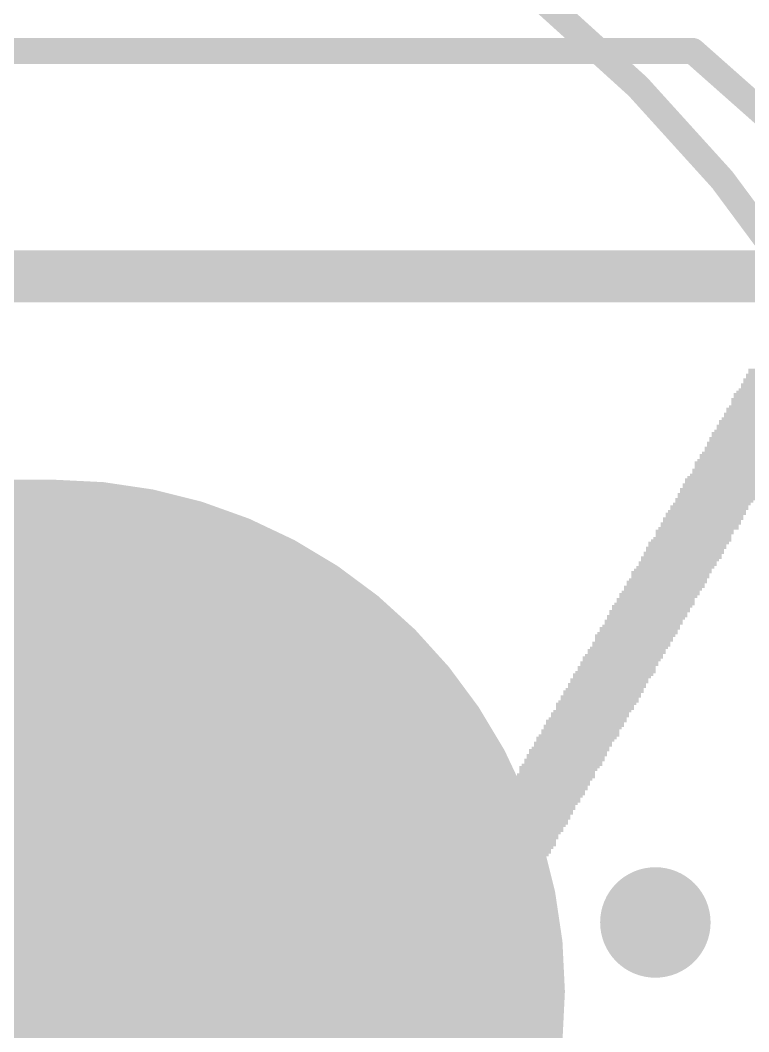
# Model space of a CAD drawing. Extents: x -53 to 61, y -36 to 25.
# Drawn here: x -9.19 to -3.49, y -3.36 to 4.54 of the extents above; entities that cross this region are included whole.
import ezdxf

# ---------------------------------------------------------------- set-up
doc = ezdxf.new("R2010")
doc.units = 0
for name, color, linetype in [('1', 12, 'CONTINUOUS'), ('16', 132, 'CONTINUOUS'), ('18', 110, 'CONTINUOUS'), ('21', 41, 'CONTINUOUS'), ('22', 40, 'CONTINUOUS'), ('51', 53, 'CONTINUOUS')]:
    doc.layers.add(name, color=color, linetype=linetype)

# ---------------------------------------------------------------- blocks, each defined once
blk = doc.blocks.new('RECT2080000X1280000R100')
at = {"const_width": 4}
blk.add_lwpolyline([(4.5, 0), (4.5, 0, 0.4142), (2.5, 2), (-2.5, 2, 0.4142), (-4.5, 0), (-4.5, 0, 0.4142), (-2.5, -2), (2.5, -2, 0.4142)], format="xyb", close=True, dxfattribs=at)
blk.add_solid([(-2.5254, -0.0254), (2.5254, -0.0254), (-2.5254, 0.0254), (2.5254, 0.0254)])
blk = doc.blocks.new('RECT')
blk.add_solid([(-0.5, -0.5), (0.5, -0.5), (-0.5, 0.5), (0.5, 0.5)])
blk = doc.blocks.new('ROUNDV')
at = {"const_width": 0.5}
blk.add_lwpolyline([(0, -0.25, 1), (0, 0.25, 1), (0, -0.25)], format="xyb", dxfattribs=at)

msp = doc.modelspace()

# ---------------------------------------------------------------- linework, layer by layer
at = {"layer": '16', "const_width": 0.4064}
msp.add_lwpolyline([(-21.16, 2.54), (24.5745, 2.54)], dxfattribs=at)
at = {"layer": '21', "const_width": 0.2032}
for points in [[(-18.93, 4.302), (-3.93, 4.302)], [(-3.93, 4.302), (-0.88, 1.602)]]:
    msp.add_lwpolyline(points, dxfattribs=at)
at = {"layer": '21', "const_width": 0.1016}
for points in [[(-3.8963, 4.34, 1), (-3.9637, 4.264)], [(-3.93, 4.2512, 1), (-3.93, 4.3528)]]:
    msp.add_lwpolyline(points, format="xyb", dxfattribs=at)
at = {"layer": '51', "const_width": 0.2032}
msp.add_lwpolyline([(-11.43, -13.048, 1), (-11.43, 6.952, 1), (-11.43, -13.048)], format="xyb", dxfattribs=at)

# ---------------------------------------------------------------- block references
at = {"layer": '1'}
msp.add_blockref('RECT2080000X1280000R100', (-11.43, -3.048), dxfattribs=at)
at = {"layer": '18', "xscale": 0.8636, "yscale": 0.8636}
msp.add_blockref('ROUNDV', (-4.2228, -2.5083), dxfattribs=at)
msp.add_blockref('ROUNDV', (-4.2228, -2.5083), dxfattribs=at)
at = {"layer": '22', "yscale": 0.0191, "rotation": 180}
for p, xscale in [((-3.1814, 1.8098), 0.6287), ((-3.2195, 1.7336), 0.6287), ((-3.2004, 1.7717), 0.6287), ((-3.2099, 1.7526), 0.6096), ((-3.1909, 1.7907), 0.6096), ((-3.2671, 1.6574), 0.6096), ((-3.248, 1.6955), 0.6096), ((-3.248, 1.6764), 0.6096), ((-3.229, 1.7145), 0.6096), ((-3.3147, 1.5812), 0.6287), ((-3.2957, 1.6193), 0.6287), ((-3.2957, 1.6002), 0.6287), ((-3.2766, 1.6383), 0.6287), ((-3.3528, 1.505), 0.6287), ((-3.3433, 1.524), 0.6096), ((-3.3242, 1.5621), 0.6096), ((-3.3242, 1.5431), 0.6096), ((-3.4004, 1.4287), 0.6096), ((-3.3814, 1.4668), 0.6096), ((-3.3814, 1.4478), 0.6096), ((-3.3623, 1.4859), 0.6096), ((-3.4385, 1.3716), 0.6096), ((-3.4385, 1.3526), 0.6096), ((-3.41, 1.4097), 0.6287), ((-3.4195, 1.3907), 0.6096), ((-3.4862, 1.2764), 0.6287), ((-3.4957, 1.2573), 0.6096), ((-3.4671, 1.3145), 0.6287), ((-3.4671, 1.2954), 0.6287), ((-3.4481, 1.3335), 0.6287), ((-3.5338, 1.2002), 0.6096), ((-3.5338, 1.1811), 0.6096), ((-3.5147, 1.2383), 0.6096), ((-3.5147, 1.2192), 0.6096), ((-3.5814, 1.1049), 0.6287), ((-3.5624, 1.143), 0.6287), ((-3.5719, 1.124), 0.6096), ((-3.5528, 1.1621), 0.6096), ((-3.629, 1.0287), 0.6096), ((-3.6005, 1.0858), 0.6287), ((-3.61, 1.0668), 0.6096), ((-3.61, 1.0477), 0.6096), ((-3.6766, 0.9525), 0.6287), ((-3.6671, 0.9716), 0.6096), ((-3.6481, 0.9906), 0.6096), ((-3.629, 1.0097), 0.6096), ((-3.7147, 0.8763), 0.6287), ((-3.6957, 0.9144), 0.6287), ((-3.7052, 0.8954), 0.6096), ((-3.6862, 0.9335), 0.6096), ((-3.7529, 0.8001), 0.6287), ((-3.7624, 0.7811), 0.6096), ((-3.7433, 0.8382), 0.6096), ((-3.7433, 0.8192), 0.6096), ((-3.7243, 0.8573), 0.6096), ((-3.8195, 0.7049), 0.6096), ((-3.8005, 0.7429), 0.6096), ((-3.8005, 0.7239), 0.6096), ((-3.7814, 0.762), 0.6096), ((-3.8481, 0.6477), 0.6287), ((-3.8576, 0.6287), 0.6096), ((-3.8291, 0.6858), 0.6287), ((-3.8386, 0.6668), 0.6096), ((-3.9148, 0.5524), 0.6096), ((-3.8862, 0.5715), 0.6287), ((-3.8672, 0.6096), 0.6287), ((-3.8767, 0.5906), 0.6096), ((-3.9434, 0.4763), 0.6287), ((-3.9338, 0.4953), 0.6096), ((-3.9148, 0.5334), 0.6096), ((-3.9243, 0.5143), 0.5906), ((-3.9815, 0.4191), 0.6287), ((-3.991, 0.4001), 0.6096), ((-3.9624, 0.4572), 0.6287), ((-3.9719, 0.4382), 0.6096), ((-4.0196, 0.3429), 0.6287), ((-4.0291, 0.3239), 0.6096), ((-4.0005, 0.381), 0.6287), ((-4.01, 0.3619), 0.6096), ((-4.0957, 0.2286), 0.6287), ((-4.0862, 0.2477), 0.6096), ((-4.0672, 0.2667), 0.6096), ((-4.0481, 0.3048), 0.6096), ((-4.0481, 0.2858), 0.6096), ((-4.1338, 0.1524), 0.6287), ((-4.1243, 0.1715), 0.6096), ((-4.1053, 0.2096), 0.6096), ((-4.1053, 0.1905), 0.6096), ((-4.1815, 0.0762), 0.6096), ((-4.1529, 0.1143), 0.6287), ((-4.1624, 0.0953), 0.6096), ((-4.1434, 0.1333), 0.6096), ((-4.2196, 0.0191), 0.6096), ((-4.2196, 0), 0.6096), ((-4.191, 0.0571), 0.6287), ((-4.2005, 0.0381), 0.6096), ((-4.2672, -0.0762), 0.6287), ((-4.2481, -0.0381), 0.6287), ((-4.2577, -0.0571), 0.6096), ((-4.2291, -0.0191), 0.6287), ((-4.3148, -0.1524), 0.6096), ((-4.2862, -0.1143), 0.6287), ((-4.2958, -0.1333), 0.6096), ((-4.2767, -0.0953), 0.6096), ((-4.3434, -0.2096), 0.6287), ((-4.3529, -0.2286), 0.6096), ((-4.3339, -0.1905), 0.6096), ((-4.3148, -0.1715), 0.6096), ((-4.4101, -0.3239), 0.6096), ((-4.3815, -0.2667), 0.6287), ((-4.391, -0.2858), 0.6096), ((-4.391, -0.3048), 0.6096), ((-4.3624, -0.2477), 0.6287), ((-4.4482, -0.381), 0.6096), ((-4.4482, -0.4001), 0.6096), ((-4.4291, -0.3619), 0.6096), ((-4.4101, -0.3429), 0.6096), ((-4.5053, -0.4763), 0.6096), ((-4.4768, -0.4382), 0.6287), ((-4.4863, -0.4572), 0.6096), ((-4.4672, -0.4191), 0.6096), ((-4.5339, -0.5524), 0.6287), ((-4.5244, -0.5143), 0.6096), ((-4.5244, -0.5334), 0.6096), ((-4.5053, -0.4953), 0.6096), ((-4.5815, -0.6096), 0.6096), ((-4.5815, -0.6287), 0.6096), ((-4.553, -0.5715), 0.6287), ((-4.5625, -0.5906), 0.6096), ((-4.6292, -0.7049), 0.6287), ((-4.6196, -0.6858), 0.6096), ((-4.6006, -0.6477), 0.6096), ((-4.6006, -0.6668), 0.6096), ((-4.6673, -0.7811), 0.6287), ((-4.6482, -0.7429), 0.6287), ((-4.6577, -0.762), 0.6096), ((-4.6387, -0.7239), 0.6096), ((-4.7339, -0.8763), 0.6096), ((-4.7149, -0.8573), 0.6096), ((-4.6863, -0.8001), 0.6287), ((-4.6958, -0.8192), 0.6096), ((-4.6958, -0.8382), 0.6096), ((-4.7625, -0.9335), 0.6287), ((-4.772, -0.9525), 0.6096), ((-4.753, -0.9144), 0.6096), ((-4.7339, -0.8954), 0.6096), ((-4.8101, -1.0097), 0.6096), ((-4.8101, -1.0287), 0.6096), ((-4.7816, -0.9716), 0.6287), ((-4.7911, -0.9906), 0.6096), ((-4.8673, -1.1049), 0.6096), ((-4.8387, -1.0668), 0.6287), ((-4.8482, -1.0858), 0.6096), ((-4.8197, -1.0477), 0.6287), ((-4.8959, -1.1621), 0.6287), ((-4.9054, -1.1811), 0.6096), ((-4.8863, -1.143), 0.6096), ((-4.8673, -1.124), 0.6096), ((-4.934, -1.2383), 0.6287), ((-4.9435, -1.2573), 0.6096), ((-4.9149, -1.2002), 0.6287), ((-4.9244, -1.2192), 0.6096), ((-5.0006, -1.3526), 0.6096), ((-4.9721, -1.2954), 0.6287), ((-4.9816, -1.3145), 0.6096), ((-4.9911, -1.3335), 0.5906), ((-4.953, -1.2764), 0.6287), ((-5.0483, -1.4287), 0.6287), ((-5.0292, -1.3907), 0.6287), ((-5.0387, -1.4097), 0.6096), ((-5.0102, -1.3716), 0.6287), ((-5.0864, -1.505), 0.6287), ((-5.0673, -1.4668), 0.6287), ((-5.0768, -1.4859), 0.6096), ((-5.0578, -1.4478), 0.6096), ((-5.134, -1.5812), 0.6096), ((-5.1149, -1.5431), 0.6096), ((-5.1149, -1.5621), 0.6096), ((-5.0959, -1.524), 0.6096), ((-5.1626, -1.6193), 0.6287), ((-5.1721, -1.6383), 0.6096), ((-5.1721, -1.6574), 0.6096), ((-5.153, -1.6002), 0.6096), ((-5.2197, -1.7336), 0.6287), ((-5.2007, -1.6955), 0.6287), ((-5.2102, -1.7145), 0.6096), ((-5.1911, -1.6764), 0.6096), ((-5.2673, -1.8098), 0.6096), ((-5.2483, -1.7717), 0.6096), ((-5.2483, -1.7907), 0.6096), ((-5.2292, -1.7526), 0.6096), ((-5.315, -1.905), 0.6287), ((-5.3054, -1.8669), 0.6096), ((-5.3054, -1.886), 0.6096), ((-5.2864, -1.8288), 0.6096), ((-5.2864, -1.8478), 0.6096), ((-5.3531, -1.9622), 0.6287), ((-5.3626, -1.9812), 0.6096), ((-5.334, -1.9241), 0.6287), ((-5.3435, -1.9431), 0.6096), ((-5.4007, -2.0383), 0.6096), ((-5.4007, -2.0574), 0.6096), ((-5.3816, -2.0003), 0.6096), ((-5.3816, -2.0193), 0.6096), ((-5.4483, -2.1145), 0.6287), ((-5.4578, -2.1336), 0.6096), ((-5.4293, -2.0955), 0.6287), ((-5.4197, -2.0764), 0.6096), ((-5.4959, -2.2098), 0.6096), ((-5.4674, -2.1526), 0.6287), ((-5.4769, -2.1717), 0.6096), ((-5.4769, -2.1907), 0.6096), ((-5.534, -2.286), 0.6096), ((-5.515, -2.2479), 0.6096), ((-5.5245, -2.267), 0.5906), ((-5.4959, -2.2288), 0.6096), ((-5.5817, -2.3622), 0.5906), ((-5.5531, -2.3241), 0.6096), ((-5.5626, -2.3432), 0.5906), ((-5.5436, -2.3051), 0.5906), ((-5.6102, -2.4575), 0.5715), ((-5.5817, -2.3813), 0.5906), ((-5.5817, -2.4003), 0.5906), ((-5.5912, -2.4194), 0.5715), ((-5.5912, -2.4384), 0.5715), ((-5.6198, -2.4765), 0.5524), ((-5.6198, -2.4956), 0.5524), ((-5.6293, -2.5146), 0.5334), ((-5.6293, -2.5337), 0.5334), ((-5.6388, -2.5527), 0.5524), ((-5.6483, -2.5718), 0.5334), ((-5.6483, -2.5908), 0.5334), ((-5.6483, -2.6099), 0.5334), ((-5.6579, -2.667), 0.5524), ((-5.6579, -2.6861), 0.5524), ((-5.6483, -2.6289), 0.5334), ((-5.6483, -2.648), 0.5334), ((-5.6579, -2.7051), 0.5524), ((-5.6579, -2.7242), 0.5524), ((-5.6579, -2.7432), 0.5524), ((-5.6579, -2.7623), 0.5524), ((-5.6579, -2.7813), 0.5524), ((-5.6579, -2.8004), 0.5524), ((-5.6579, -2.8194), 0.5524), ((-5.6579, -2.8384), 0.5524), ((-5.6483, -2.8575), 0.5334), ((-5.6483, -2.8765), 0.5334), ((-5.6483, -2.8956), 0.5334), ((-5.6483, -2.9146), 0.5334), ((-5.6483, -2.9337), 0.5334), ((-5.6388, -2.9527), 0.5524), ((-5.6293, -2.9718), 0.5334), ((-5.6293, -2.9909), 0.5334), ((-5.6198, -3.0099), 0.5524), ((-5.6198, -3.029), 0.5524), ((-5.6198, -3.048), 0.5524), ((-5.6007, -3.0671), 0.5524), ((-5.5912, -3.0861), 0.5715), ((-5.5817, -3.1242), 0.5906), ((-5.5817, -3.1433), 0.5906), ((-5.5912, -3.1052), 0.5715), ((-5.5626, -3.1623), 0.5906), ((-5.5531, -3.1814), 0.6096), ((-5.5436, -3.2004), 0.6287), ((-5.534, -3.2195), 0.6096), ((-5.5245, -3.2385), 0.6287), ((-5.5055, -3.2576), 0.6287), ((-5.4864, -3.2766), 0.6287), ((-5.4769, -3.2957), 0.6477), ((-5.4483, -3.3147), 0.6668), ((-5.4388, -3.3338), 0.6858), ((-5.4197, -3.3528), 0.7239), ((-5.3912, -3.3719), 0.7429)]:
    msp.add_blockref('RECT', p, dxfattribs=dict(at, xscale=xscale))

doc.saveas('drawing.dxf')
